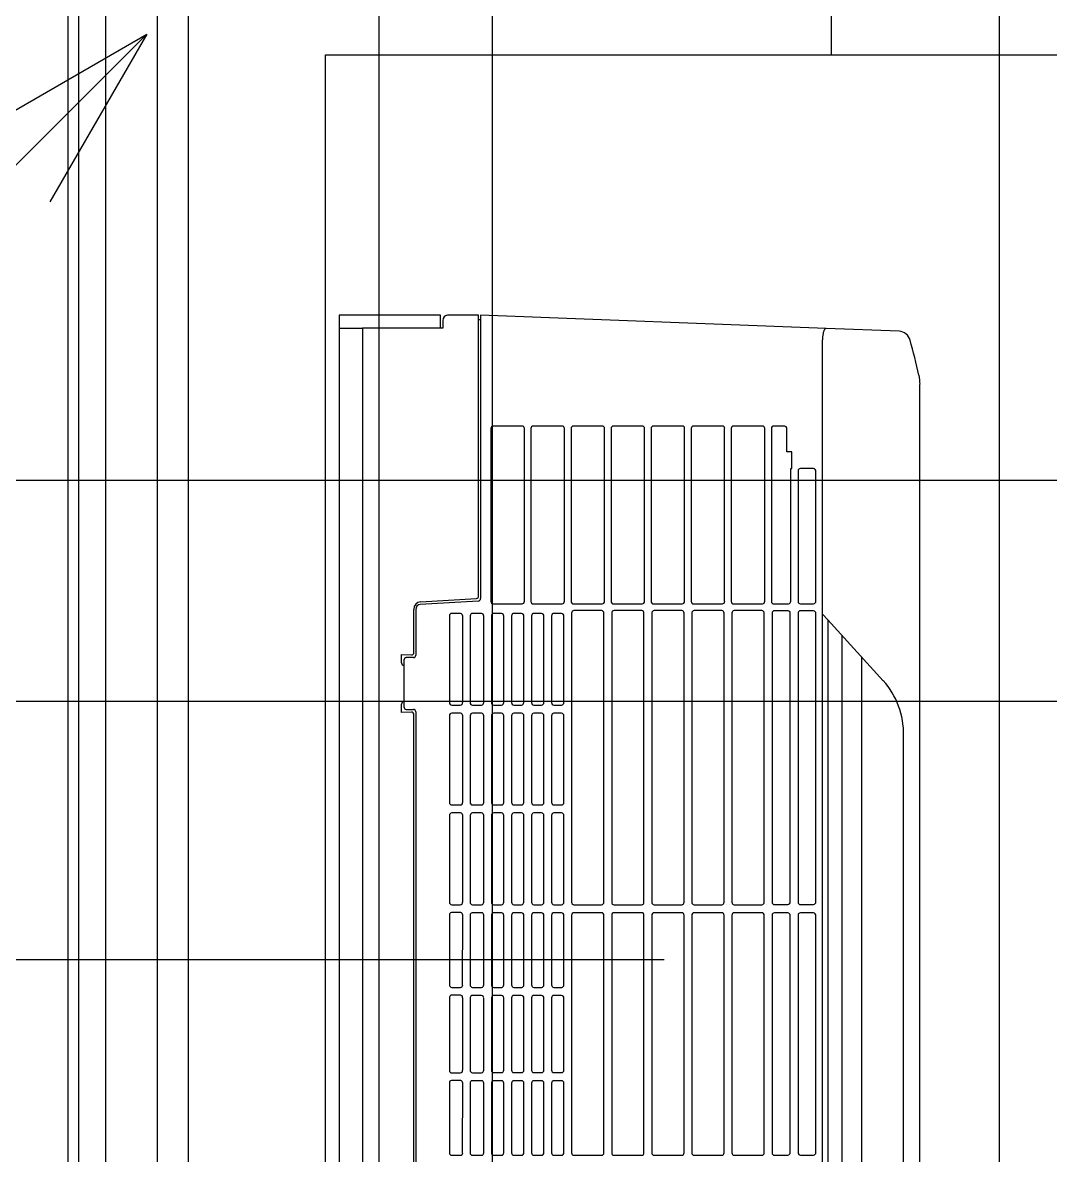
# Model space of a CAD drawing. Header units: metres. Extents: x 10908 to 27249, y 7268 to 22901.
# Drawn here: x 16456.9 to 16854.4, y 15064.4 to 15502.5 of the extents above; entities that cross this region are included whole.
import ezdxf

# ---------------------------------------------------------------- set-up
doc = ezdxf.new("R2010")
doc.units = ezdxf.units.M

msp = doc.modelspace()

# ---------------------------------------------------------------- linework, layer by layer
at = {"layer": '繝上Φ繧ｬ繝ｼ繝代う繝_2F'}
for p, q in [((16489, 16555), (16489, 14840)), ((16521, 16555), (16521, 14840)), ((16705, 15140), (16305, 15140))]:
    msp.add_line(p, q, dxfattribs=at)
at = {"layer": '繝繝ｼ繧ｿ 001_1F'}
for p, q in [((16834.7, 14350), (16834.7, 21840)), ((16509.13, 14350), (16509.13, 15908.11)), ((16834.7, 15474.09), (16834.7, 15724.09)), ((16834.7, 15474.09), (16834.7, 15474.09))]:
    msp.add_line(p, q, dxfattribs=at)
at = {"layer": '繝繝ｼ繧ｿ 001_2F'}
for p, q in [((16505, 15498.11), (16402.27, 15395.39)), ((16440.05, 15460.61), (16505, 15498.11)), ((16505, 15498.11), (16467.5, 15433.16))]:
    msp.add_line(p, q, dxfattribs=at)
at = {"layer": '繧ｫ繧ｿ繝ｭ繧ｰ驛ｨ蜩(髮ｻ蛹冶｣ｽ蜩)_1F'}
for p, q in [((16618.54, 15389.31), (16579.35, 15389.31)), ((16579.35, 15389.31), (16579.35, 14599.73)), ((16618.54, 15384.31), (16618.54, 15389.31)), ((16619.45, 15387.31), (16619.45, 15384.31)), ((16633.31, 15389.31), (16621.27, 15389.31)), ((16633.31, 15280.76), (16633.31, 15389.31)), ((16634.04, 15387.59), (16633.31, 15387.56)), ((16767.75, 15384.18), (16634.04, 15389.31)), ((16634.04, 15389.31), (16634.04, 15279.76)), ((16579.35, 15384.31), (16588.34, 15384.31)), ((16619.45, 15384.31), (16588.34, 15384.31)), ((16588.34, 15384.31), (16588.34, 14599.73)), ((16795.98, 15383.11), (16767.75, 15384.18)), ((16766.25, 14604.78), (16766.25, 15379.78)), ((16804.01, 14621.45), (16804.01, 15362.6)), ((16638.05, 15345.5), (16638.05, 15278.66)), ((16650.13, 15346.48), (16638.96, 15346.48)), ((16651, 15278.67), (16651, 15345.49)), ((16653.55, 15345.5), (16653.55, 15278.66)), ((16665.63, 15346.48), (16654.45, 15346.48)), ((16666.49, 15278.67), (16666.49, 15345.49)), ((16669.04, 15345.5), (16669.04, 15278.66)), ((16681.12, 15346.48), (16669.94, 15346.48)), ((16681.98, 15278.67), (16681.98, 15345.49)), ((16684.53, 15345.5), (16684.53, 15278.66)), ((16696.61, 15346.48), (16685.44, 15346.48)), ((16697.48, 15278.67), (16697.48, 15345.49)), ((16700.03, 15345.5), (16700.03, 15278.66)), ((16712.11, 15346.48), (16700.93, 15346.48)), ((16712.97, 15278.67), (16712.97, 15345.49)), ((16715.52, 15345.5), (16715.52, 15278.66)), ((16727.6, 15346.48), (16716.43, 15346.48)), ((16728.46, 15278.67), (16728.46, 15345.49)), ((16731.03, 15345.5), (16731.03, 15278.66)), ((16743.11, 15346.48), (16731.93, 15346.48)), ((16743.97, 15278.67), (16743.97, 15345.49)), ((16746.54, 15345.61), (16746.54, 15278.64)), ((16751.69, 15346.48), (16747.45, 15346.48)), ((16752.51, 15336.49), (16752.51, 15345.44)), ((16754.41, 15336.49), (16752.51, 15336.49)), ((16754.41, 15330), (16754.41, 15336.49)), ((16754.05, 15278.74), (16754.05, 15330)), ((16754.05, 15330), (16754.41, 15330)), ((16762.83, 15329.99), (16757.75, 15329.99)), ((16756.85, 15329.13), (16756.85, 15278.64)), ((16763.73, 15278.75), (16763.73, 15328.93)), ((16633.17, 15278.76), (16610.7, 15277.47)), ((16610.83, 15278.52), (16632.44, 15279.76)), ((16638.96, 15277.67), (16650.09, 15277.67)), ((16654.45, 15277.67), (16665.58, 15277.67)), ((16669.94, 15277.67), (16681.08, 15277.67)), ((16685.44, 15277.67), (16696.57, 15277.67)), ((16700.93, 15277.67), (16712.06, 15277.67)), ((16716.43, 15277.67), (16727.56, 15277.67)), ((16731.93, 15277.67), (16743.07, 15277.67)), ((16747.45, 15277.69), (16753.14, 15277.69)), ((16757.75, 15277.7), (16762.83, 15277.7)), ((16608.24, 15258.93), (16608.24, 15275.52)), ((16608.97, 15275.47), (16608.97, 15257.88)), ((16622.02, 15273.02), (16622.02, 15239.5)), ((16626.32, 15273.98), (16622.92, 15273.99)), ((16627.13, 15239.51), (16627.13, 15272.99)), ((16630.03, 15273.05), (16630.03, 15239.5)), ((16634.42, 15273.99), (16630.93, 15273.99)), ((16635.28, 15239.49), (16635.28, 15272.99)), ((16638.28, 15273), (16638.28, 15239.5)), ((16642.16, 15273.99), (16639.18, 15273.99)), ((16643.03, 15239.49), (16643.03, 15272.99)), ((16646.03, 15273), (16646.03, 15239.5)), ((16649.91, 15273.99), (16646.93, 15273.99)), ((16650.77, 15239.49), (16650.77, 15272.99)), ((16653.78, 15273), (16653.78, 15239.5)), ((16657.66, 15273.99), (16654.68, 15273.99)), ((16658.52, 15239.49), (16658.52, 15272.99)), ((16661.52, 15273), (16661.52, 15239.5)), ((16665.4, 15273.99), (16662.42, 15273.99)), ((16666.27, 15239.49), (16666.27, 15272.99)), ((16669.27, 15274.08), (16669.27, 15162.32)), ((16680.9, 15275.06), (16670.17, 15275.06)), ((16681.76, 15162.33), (16681.76, 15274.06)), ((16684.76, 15274.08), (16684.76, 15162.32)), ((16696.39, 15275.06), (16685.66, 15275.06)), ((16697.25, 15162.33), (16697.25, 15274.06)), ((16700.25, 15274.08), (16700.25, 15162.32)), ((16711.88, 15275.06), (16701.16, 15275.06)), ((16712.75, 15162.33), (16712.75, 15274.06)), ((16715.75, 15274.08), (16715.75, 15162.32)), ((16727.38, 15275.06), (16716.65, 15275.06)), ((16728.24, 15162.33), (16728.24, 15274.06)), ((16731.26, 15274.08), (16731.26, 15162.32)), ((16742.89, 15275.06), (16732.17, 15275.06)), ((16743.76, 15162.33), (16743.76, 15274.06)), ((16746.79, 15274.16), (16746.79, 15162.32)), ((16752.99, 15275.03), (16747.7, 15275.03)), ((16753.82, 15162.43), (16753.82, 15273.99)), ((16756.85, 15274.16), (16756.85, 15162.33)), ((16762.83, 15275.02), (16757.75, 15275.02)), ((16763.73, 15162.46), (16763.73, 15273.96)), ((16768.34, 15271.52), (16766.3, 15273.76)), ((16789.8, 15247.98), (16768.34, 15271.52)), ((16768.34, 15271.52), (16768.34, 14647.05)), ((16773.84, 15265.49), (16773.84, 14651.11)), ((16603.5, 15254.83), (16603.5, 15258.15)), ((16603.5, 15258.15), (16607.28, 15257.93)), ((16604.42, 15255.88), (16604.42, 15237.89)), ((16608.06, 15256.88), (16605.33, 15256.88)), ((16781.53, 14958.39), (16781.53, 15257.06)), ((16603.5, 15235.62), (16603.5, 15238.94)), ((16622.92, 15238.52), (16626.22, 15238.52)), ((16630.93, 15238.52), (16634.42, 15238.52)), ((16639.18, 15238.52), (16642.16, 15238.52)), ((16646.93, 15238.52), (16649.91, 15238.52)), ((16654.68, 15238.52), (16657.66, 15238.52)), ((16662.42, 15238.52), (16665.4, 15238.52)), ((16607.28, 15235.84), (16603.5, 15235.62)), ((16605.33, 15236.89), (16608.06, 15236.89)), ((16608.24, 14990.42), (16608.24, 15234.84)), ((16608.97, 15235.89), (16608.97, 14989.37)), ((16622.02, 15234.41), (16622.02, 15200.9)), ((16626.32, 15235.38), (16622.92, 15235.39)), ((16627.13, 15200.91), (16627.13, 15234.39)), ((16630.03, 15234.44), (16630.03, 15200.9)), ((16634.42, 15235.38), (16630.93, 15235.39)), ((16635.28, 15200.89), (16635.28, 15234.39)), ((16638.28, 15234.4), (16638.28, 15200.9)), ((16642.16, 15235.38), (16639.18, 15235.38)), ((16643.03, 15200.89), (16643.03, 15234.39)), ((16646.03, 15234.4), (16646.03, 15200.9)), ((16649.91, 15235.38), (16646.93, 15235.38)), ((16650.77, 15200.89), (16650.77, 15234.39)), ((16653.78, 15234.4), (16653.78, 15200.9)), ((16657.66, 15235.38), (16654.68, 15235.38)), ((16658.52, 15200.89), (16658.52, 15234.39)), ((16661.52, 15234.4), (16661.52, 15200.9)), ((16665.4, 15235.38), (16662.42, 15235.38)), ((16666.27, 15200.89), (16666.27, 15234.39)), ((16797.72, 14689.74), (16797.65, 15226.86)), ((16622.92, 15199.91), (16626.22, 15199.91)), ((16630.93, 15199.91), (16634.42, 15199.91)), ((16639.18, 15199.91), (16642.16, 15199.91)), ((16646.93, 15199.91), (16649.91, 15199.91)), ((16654.68, 15199.91), (16657.66, 15199.91)), ((16662.42, 15199.91), (16665.4, 15199.91)), ((16622.02, 15195.83), (16622.02, 15162.32)), ((16626.32, 15196.8), (16622.92, 15196.81)), ((16627.13, 15162.33), (16627.13, 15195.81)), ((16630.03, 15195.86), (16630.03, 15162.32)), ((16634.42, 15196.81), (16630.93, 15196.81)), ((16635.28, 15162.31), (16635.28, 15195.81)), ((16638.28, 15195.82), (16638.28, 15162.32)), ((16642.16, 15196.81), (16639.18, 15196.81)), ((16643.03, 15162.31), (16643.03, 15195.81)), ((16646.03, 15195.82), (16646.03, 15162.32)), ((16649.91, 15196.81), (16646.93, 15196.81)), ((16650.77, 15162.31), (16650.77, 15195.81)), ((16653.78, 15195.82), (16653.78, 15162.32)), ((16657.66, 15196.81), (16654.68, 15196.81)), ((16658.52, 15162.31), (16658.52, 15195.81)), ((16661.52, 15195.82), (16661.52, 15162.32)), ((16665.4, 15196.81), (16662.42, 15196.81)), ((16666.27, 15162.31), (16666.27, 15195.81)), ((16622.92, 15161.33), (16626.22, 15161.33)), ((16630.93, 15161.33), (16634.42, 15161.33)), ((16639.18, 15161.33), (16642.16, 15161.33)), ((16646.93, 15161.33), (16649.91, 15161.33)), ((16654.68, 15161.33), (16657.66, 15161.33)), ((16662.42, 15161.33), (16665.4, 15161.33)), ((16670.17, 15161.33), (16680.86, 15161.33)), ((16685.66, 15161.33), (16696.35, 15161.33)), ((16701.16, 15161.33), (16711.84, 15161.33)), ((16716.65, 15161.33), (16727.34, 15161.33)), ((16732.17, 15161.33), (16742.85, 15161.33)), ((16747.7, 15161.37), (16752.91, 15161.37)), ((16757.75, 15161.39), (16762.83, 15161.39)), ((16622.02, 15157.38), (16622.02, 15130.33)), ((16626.41, 15158.3), (16622.74, 15158.33)), ((16627.12, 15130.29), (16627.13, 15157.32)), ((16630.03, 15157.28), (16630.03, 15130.34)), ((16634.38, 15158.22), (16630.78, 15158.22)), ((16635.28, 15130.29), (16635.28, 15157.25)), ((16638.28, 15157.24), (16638.28, 15130.34)), ((16642.16, 15158.23), (16639.18, 15158.23)), ((16643.03, 15130.35), (16643.03, 15157.23)), ((16646.03, 15157.24), (16646.03, 15130.34)), ((16649.91, 15158.23), (16646.93, 15158.23)), ((16650.77, 15130.35), (16650.77, 15157.23)), ((16653.77, 15157.24), (16653.77, 15130.34)), ((16657.66, 15158.23), (16654.68, 15158.23)), ((16658.52, 15130.35), (16658.52, 15157.23)), ((16661.52, 15157.24), (16661.52, 15130.34)), ((16665.4, 15158.23), (16662.42, 15158.23)), ((16666.27, 15130.35), (16666.27, 15157.23)), ((16669.27, 15157.24), (16669.27, 15065.37)), ((16680.9, 15158.23), (16670.17, 15158.23)), ((16681.76, 15065.38), (16681.76, 15157.23)), ((16684.76, 15157.24), (16684.76, 15065.37)), ((16696.39, 15158.23), (16685.66, 15158.23)), ((16697.25, 15065.38), (16697.25, 15157.23)), ((16700.25, 15157.24), (16700.25, 15065.37)), ((16711.88, 15158.23), (16701.16, 15158.23)), ((16712.75, 15065.38), (16712.75, 15157.23)), ((16715.75, 15157.24), (16715.75, 15065.37)), ((16727.38, 15158.23), (16716.65, 15158.23)), ((16728.24, 15065.38), (16728.24, 15157.23)), ((16731.26, 15157.24), (16731.26, 15065.37)), ((16742.89, 15158.23), (16732.17, 15158.23)), ((16743.76, 15065.38), (16743.76, 15157.23)), ((16746.79, 15157.29), (16746.79, 15065.37)), ((16752.91, 15158.17), (16747.7, 15158.17)), ((16753.82, 15065.48), (16753.82, 15157.13)), ((16756.85, 15157.29), (16756.85, 15065.39)), ((16762.83, 15158.15), (16757.75, 15158.15)), ((16763.73, 15065.53), (16763.73, 15157.09)), ((16622.92, 15129.35), (16626.26, 15129.35)), ((16630.93, 15129.35), (16634.42, 15129.35)), ((16639.18, 15129.35), (16642.22, 15129.35)), ((16646.93, 15129.35), (16649.97, 15129.35)), ((16654.68, 15129.35), (16657.71, 15129.35)), ((16662.42, 15129.35), (16665.46, 15129.35)), ((16622.02, 15125.5), (16622.02, 15097.22)), ((16626.23, 15126.34), (16622.93, 15126.34)), ((16627.13, 15097.27), (16627.13, 15125.34)), ((16630.03, 15125.4), (16630.03, 15097.32)), ((16634.42, 15126.24), (16630.94, 15126.24)), ((16635.28, 15097.37), (16635.28, 15125.24)), ((16638.28, 15125.3), (16638.28, 15097.35)), ((16642.16, 15126.24), (16639.18, 15126.24)), ((16643.03, 15097.36), (16643.03, 15125.25)), ((16646.03, 15125.3), (16646.03, 15097.35)), ((16649.91, 15126.24), (16646.93, 15126.24)), ((16650.77, 15097.36), (16650.77, 15125.25)), ((16653.77, 15125.3), (16653.77, 15097.35)), ((16657.66, 15126.24), (16654.68, 15126.24)), ((16658.52, 15097.36), (16658.52, 15125.25)), ((16661.52, 15125.3), (16661.52, 15097.35)), ((16665.4, 15126.24), (16662.42, 15126.24)), ((16666.27, 15097.36), (16666.27, 15125.25)), ((16626.41, 15093.33), (16622.74, 15093.36)), ((16622.93, 15096.24), (16626.27, 15096.24)), ((16634.38, 15093.26), (16630.78, 15093.26)), ((16630.94, 15096.33), (16634.38, 15096.33)), ((16639.18, 15096.37), (16642.16, 15096.37)), ((16642.16, 15093.26), (16639.18, 15093.26)), ((16646.93, 15096.37), (16649.91, 15096.37)), ((16649.91, 15093.26), (16646.93, 15093.26)), ((16654.68, 15096.37), (16657.66, 15096.37)), ((16657.66, 15093.26), (16654.68, 15093.26)), ((16662.42, 15096.37), (16665.4, 15096.37)), ((16665.4, 15093.26), (16662.42, 15093.26)), ((16622.02, 15092.41), (16622.02, 15065.37)), ((16627.12, 15065.33), (16627.13, 15092.36)), ((16630.03, 15092.31), (16630.03, 15065.37)), ((16635.28, 15065.33), (16635.28, 15092.28)), ((16638.28, 15092.28), (16638.28, 15065.37)), ((16643.03, 15065.38), (16643.03, 15092.26)), ((16646.03, 15092.28), (16646.03, 15065.37)), ((16650.77, 15065.38), (16650.77, 15092.26)), ((16653.77, 15092.28), (16653.77, 15065.37)), ((16658.52, 15065.38), (16658.52, 15092.26)), ((16661.52, 15092.28), (16661.52, 15065.37)), ((16666.27, 15065.38), (16666.27, 15092.26)), ((16622.92, 15064.39), (16626.26, 15064.39)), ((16630.93, 15064.39), (16634.42, 15064.39)), ((16639.18, 15064.39), (16642.22, 15064.39)), ((16646.93, 15064.39), (16649.97, 15064.39)), ((16654.68, 15064.39), (16657.71, 15064.39)), ((16662.42, 15064.39), (16665.46, 15064.39)), ((16670.17, 15064.39), (16680.86, 15064.39)), ((16685.66, 15064.39), (16696.35, 15064.39)), ((16701.16, 15064.39), (16711.84, 15064.39)), ((16716.65, 15064.39), (16727.34, 15064.39)), ((16732.17, 15064.39), (16742.85, 15064.39)), ((16747.7, 15064.43), (16752.91, 15064.43)), ((16757.75, 15064.45), (16762.83, 15064.45))]:
    msp.add_line(p, q, dxfattribs=at)
for centre, radius, start, end in [((16621.37, 15387.39), 1.92, 93.0658, -177.5008), ((16772.23, 15381.23), 5.82, 156.7994, 169.5418), ((16767.76, 15383.28), 0.905, 90.8594, 164.0805), ((16795.67, 15378.49), 4.64, 14.3819, 86.1543), ((16781.23, 15379.47), 14.98, 169.1579, 178.8375), ((16565.65, 15312.23), 244, 12.7694, 16.0366), ((16787.64, 15362.6), 16.38, 0.0257, 12.5738), ((16639, 15345.54), 0.945, 92.3873, -177.512), ((16650.03, 15345.53), 0.962, -2.2339, 84.2012), ((16654.49, 15345.54), 0.945, 92.3873, -177.512), ((16665.53, 15345.53), 0.962, -2.2339, 84.2012), ((16669.98, 15345.54), 0.945, 92.3873, -177.512), ((16681.02, 15345.53), 0.962, -2.2339, 84.2012), ((16685.48, 15345.54), 0.945, 92.3873, -177.512), ((16696.52, 15345.53), 0.962, -2.2339, 84.2012), ((16700.97, 15345.54), 0.945, 92.3873, -177.512), ((16712.01, 15345.53), 0.962, -2.2339, 84.2012), ((16716.47, 15345.54), 0.945, 92.3873, -177.512), ((16727.5, 15345.53), 0.962, -2.2339, 84.2012), ((16731.97, 15345.54), 0.945, 92.3873, -177.512), ((16743.01, 15345.53), 0.962, -2.2339, 84.2012), ((16747.42, 15345.61), 0.877, 88.2931, 179.73), ((16751.51, 15345.5), 1, -2.9657, 80.0061), ((16757.72, 15329.12), 0.873, 87.9806, 179.0505), ((16762.73, 15328.99), 1, -3.4727, 84.2576), ((16611.13, 15275.64), 2.89, 95.9404, -177.6792), ((16610.9, 15275.55), 1.93, 95.9787, -177.6887), ((16632.34, 15280.72), 0.963, -84.1364, 2.3398), ((16633.07, 15279.72), 0.963, -84.1364, 2.3398), ((16639, 15278.62), 0.945, 177.512, -92.3873), ((16650.04, 15278.63), 0.955, -87.0447, 2.6674), ((16654.49, 15278.62), 0.945, 177.512, -92.3873), ((16665.54, 15278.63), 0.955, -87.0447, 2.6674), ((16669.98, 15278.62), 0.945, 177.512, -92.3873), ((16681.03, 15278.63), 0.955, -87.0447, 2.6674), ((16685.48, 15278.62), 0.945, 177.512, -92.3873), ((16696.52, 15278.63), 0.955, -87.0447, 2.6674), ((16700.97, 15278.62), 0.945, 177.512, -92.3873), ((16712.02, 15278.63), 0.955, -87.0447, 2.6674), ((16716.47, 15278.62), 0.945, 177.512, -92.3873), ((16727.51, 15278.63), 0.955, -87.0447, 2.6674), ((16731.97, 15278.62), 0.945, 177.512, -92.3873), ((16743.02, 15278.63), 0.955, -87.0447, 2.6674), ((16747.46, 15278.61), 0.922, 178.2387, -90.9905), ((16753.05, 15278.68), 0.993, -84.8344, 3.1348), ((16757.76, 15278.61), 0.911, 178.3621, -90.3802), ((16762.7, 15278.72), 1.03, -82.8859, 1.7836), ((16622.96, 15273.05), 0.941, 92.0315, -178.088), ((16626.16, 15273.03), 0.966, -2.3741, 80.5746), ((16630.97, 15273.05), 0.938, 92.0561, -179.7334), ((16634.32, 15273.03), 0.957, -2.6672, 84.404), ((16639.22, 15273.05), 0.941, 92.2109, -177.3359), ((16642.07, 15273.03), 0.957, -2.6672, 84.404), ((16646.97, 15273.05), 0.941, 92.2109, -177.3359), ((16649.82, 15273.03), 0.957, -2.6672, 84.404), ((16654.72, 15273.05), 0.941, 92.2109, -177.3359), ((16657.57, 15273.03), 0.957, -2.6672, 84.404), ((16662.46, 15273.05), 0.941, 92.2109, -177.3359), ((16665.31, 15273.03), 0.957, -2.6672, 84.404), ((16670.21, 15274.12), 0.941, 92.2109, -177.3359), ((16680.8, 15274.11), 0.959, -2.5571, 84.2939), ((16685.7, 15274.12), 0.941, 92.2109, -177.3359), ((16696.29, 15274.11), 0.959, -2.5571, 84.2939), ((16701.19, 15274.12), 0.941, 92.2109, -177.3359), ((16711.79, 15274.11), 0.959, -2.5571, 84.2939), ((16716.69, 15274.12), 0.941, 92.2109, -177.3359), ((16727.28, 15274.11), 0.959, -2.5571, 84.2939), ((16732.2, 15274.12), 0.941, 92.2109, -177.3359), ((16742.8, 15274.11), 0.959, -2.5571, 84.2939), ((16747.67, 15274.16), 0.876, 88.2299, 179.7932), ((16752.82, 15274.05), 1, -2.9657, 80.0061), ((16757.72, 15274.14), 0.873, 87.9806, 179.0505), ((16762.73, 15274.02), 1, -3.4727, 84.2576), ((16605.37, 15255.92), 0.958, 92.7613, -177.4822), ((16607.29, 15258.89), 0.953, -90.415, 2.7391), ((16608.01, 15257.84), 0.958, -87.2387, 2.5178), ((16604.46, 15254.79), 0.96, 177.486, -92.8222), ((16766.81, 15227.42), 30.85, -1.0401, 41.8037), ((16604.46, 15238.98), 0.959, 92.8185, -177.5394), ((16605.37, 15237.85), 0.958, 177.4822, -92.7613), ((16622.96, 15239.46), 0.944, 177.6617, -92.1901), ((16626.17, 15239.47), 0.953, -87.0988, 2.779), ((16630.97, 15239.46), 0.944, 177.3993, -92.3325), ((16634.32, 15239.47), 0.957, -84.3842, 1.3233), ((16639.22, 15239.46), 0.945, 177.4036, -92.3943), ((16642.07, 15239.47), 0.959, -84.277, 1.2161), ((16646.97, 15239.46), 0.945, 177.4036, -92.3943), ((16649.81, 15239.47), 0.959, -84.277, 1.2161), ((16654.72, 15239.46), 0.945, 177.4036, -92.3943), ((16657.56, 15239.47), 0.959, -84.277, 1.2161), ((16662.46, 15239.46), 0.945, 177.4036, -92.3943), ((16665.31, 15239.47), 0.959, -84.277, 1.2161), ((16607.29, 15234.88), 0.953, -2.7391, 90.415), ((16608.01, 15235.93), 0.958, -2.5178, 87.2387), ((16622.96, 15234.45), 0.941, 92.0315, -178.088), ((16626.16, 15234.43), 0.966, -2.3741, 80.5746), ((16630.97, 15234.45), 0.938, 92.0561, -179.7334), ((16634.32, 15234.43), 0.957, -2.6672, 84.404), ((16639.22, 15234.44), 0.941, 92.2109, -177.3359), ((16642.07, 15234.43), 0.957, -2.6672, 84.404), ((16646.97, 15234.44), 0.941, 92.2109, -177.3359), ((16649.82, 15234.43), 0.957, -2.6672, 84.404), ((16654.72, 15234.44), 0.941, 92.2109, -177.3359), ((16657.57, 15234.43), 0.957, -2.6672, 84.404), ((16662.46, 15234.44), 0.941, 92.2109, -177.3359), ((16665.31, 15234.43), 0.957, -2.6672, 84.404), ((16622.96, 15200.86), 0.944, 177.6617, -92.1901), ((16626.17, 15200.87), 0.953, -87.0988, 2.779), ((16630.97, 15200.86), 0.944, 177.3993, -92.3325), ((16634.32, 15200.87), 0.957, -84.3842, 1.3233), ((16639.22, 15200.86), 0.945, 177.4036, -92.3943), ((16642.07, 15200.87), 0.959, -84.277, 1.2161), ((16646.97, 15200.86), 0.945, 177.4036, -92.3943), ((16649.81, 15200.87), 0.959, -84.277, 1.2161), ((16654.72, 15200.86), 0.945, 177.4036, -92.3943), ((16657.56, 15200.87), 0.959, -84.277, 1.2161), ((16662.46, 15200.86), 0.945, 177.4036, -92.3943), ((16665.31, 15200.87), 0.959, -84.277, 1.2161), ((16622.96, 15195.87), 0.941, 92.0315, -178.088), ((16626.16, 15195.85), 0.966, -2.3741, 80.5746), ((16630.97, 15195.87), 0.938, 92.0561, -179.7334), ((16634.32, 15195.85), 0.957, -2.6672, 84.404), ((16639.22, 15195.86), 0.941, 92.2109, -177.3359), ((16642.07, 15195.85), 0.957, -2.6672, 84.404), ((16646.97, 15195.86), 0.941, 92.2109, -177.3359), ((16649.82, 15195.85), 0.957, -2.6672, 84.404), ((16654.72, 15195.86), 0.941, 92.2109, -177.3359), ((16657.57, 15195.85), 0.957, -2.6672, 84.404), ((16662.46, 15195.86), 0.941, 92.2109, -177.3359), ((16665.31, 15195.85), 0.957, -2.6672, 84.404), ((16622.96, 15162.28), 0.944, 177.6617, -92.1901), ((16626.17, 15162.29), 0.953, -87.0988, 2.779), ((16630.97, 15162.28), 0.944, 177.3993, -92.3325), ((16634.32, 15162.29), 0.957, -84.3842, 1.3233), ((16639.22, 15162.28), 0.945, 177.4036, -92.3943), ((16642.07, 15162.29), 0.959, -84.277, 1.2161), ((16646.97, 15162.28), 0.945, 177.4036, -92.3943), ((16649.81, 15162.29), 0.959, -84.277, 1.2161), ((16654.72, 15162.28), 0.945, 177.4036, -92.3943), ((16657.56, 15162.29), 0.959, -84.277, 1.2161), ((16662.46, 15162.28), 0.945, 177.4036, -92.3943), ((16665.31, 15162.29), 0.959, -84.277, 1.2161), ((16670.21, 15162.28), 0.945, 177.4036, -92.3943), ((16680.81, 15162.29), 0.953, -87.0988, 2.779), ((16685.7, 15162.28), 0.945, 177.4036, -92.3943), ((16696.3, 15162.29), 0.953, -87.0988, 2.779), ((16701.2, 15162.28), 0.945, 177.4036, -92.3943), ((16711.79, 15162.29), 0.953, -87.0988, 2.779), ((16716.69, 15162.28), 0.945, 177.4036, -92.3943), ((16727.29, 15162.29), 0.953, -87.0988, 2.779), ((16732.21, 15162.28), 0.945, 177.4036, -92.3943), ((16742.8, 15162.29), 0.953, -87.0988, 2.779), ((16747.71, 15162.29), 0.917, 178.0469, -90.6782), ((16752.8, 15162.38), 1.02, -83.7424, 2.7936), ((16757.76, 15162.3), 0.911, 178.3621, -90.3802), ((16762.7, 15162.41), 1.03, -82.8258, 2.7334), ((16622.96, 15157.41), 0.942, 103.3594, -177.7512), ((16626.15, 15157.35), 0.98, -1.9054, 74.6542), ((16630.93, 15157.33), 0.903, 99.2277, -176.5505), ((16634.33, 15157.27), 0.951, -1.6174, 86.6296), ((16639.22, 15157.28), 0.941, 92.2109, -177.3359), ((16642.07, 15157.27), 0.957, -2.6672, 84.404), ((16646.97, 15157.28), 0.941, 92.2109, -177.3359), ((16649.82, 15157.27), 0.957, -2.6672, 84.404), ((16654.71, 15157.28), 0.941, 92.2109, -177.3359), ((16657.56, 15157.27), 0.957, -2.6672, 84.404), ((16662.46, 15157.28), 0.941, 92.2109, -177.3359), ((16665.31, 15157.27), 0.957, -2.6672, 84.404), ((16670.21, 15157.28), 0.941, 92.2109, -177.3359), ((16680.8, 15157.27), 0.959, -2.5571, 84.2939), ((16685.7, 15157.28), 0.941, 92.2109, -177.3359), ((16696.29, 15157.27), 0.959, -2.5571, 84.2939), ((16701.19, 15157.28), 0.941, 92.2109, -177.3359), ((16711.79, 15157.27), 0.959, -2.5571, 84.2939), ((16716.69, 15157.28), 0.941, 92.2109, -177.3359), ((16727.28, 15157.27), 0.959, -2.5571, 84.2939), ((16732.2, 15157.28), 0.941, 92.2109, -177.3359), ((16742.8, 15157.27), 0.959, -2.5571, 84.2939), ((16747.68, 15157.29), 0.888, 89.0318, 179.4487), ((16752.83, 15157.19), 0.992, -3.2944, 84.9427), ((16757.72, 15157.27), 0.873, 87.9806, 179.0505), ((16762.73, 15157.15), 1, -3.4727, 84.2576), ((16622.96, 15130.29), 0.944, 177.6617, -92.1901), ((16626.17, 15130.3), 0.955, -84.4119, -0.6114), ((16630.97, 15130.29), 0.944, 177.3993, -92.3325), ((16634.32, 15130.3), 0.958, -84.2573, -0.766), ((16639.22, 15130.29), 0.945, 177.4036, -92.3943), ((16642.05, 15130.31), 0.978, -79.9472, 2.0843), ((16646.97, 15130.29), 0.945, 177.4036, -92.3943), ((16649.8, 15130.31), 0.978, -79.9472, 2.0843), ((16654.71, 15130.29), 0.945, 177.4036, -92.3943), ((16657.54, 15130.31), 0.978, -79.9472, 2.0843), ((16662.46, 15130.29), 0.945, 177.4036, -92.3943), ((16665.29, 15130.31), 0.978, -79.9472, 2.0843), ((16622.89, 15125.46), 0.874, 87.1321, 177.4196), ((16626.17, 15125.39), 0.952, -2.8624, 86.6619), ((16630.9, 15125.37), 0.871, 87.0933, 177.6971), ((16634.32, 15125.29), 0.958, -2.6048, 83.9176), ((16639.22, 15125.31), 0.936, 92.0049, -179.6244), ((16642.07, 15125.29), 0.957, -2.6672, 84.404), ((16646.96, 15125.31), 0.936, 92.0049, -179.6244), ((16649.82, 15125.29), 0.957, -2.6672, 84.404), ((16654.71, 15125.31), 0.936, 92.0049, -179.6244), ((16657.56, 15125.29), 0.957, -2.7225, 84.4593), ((16662.45, 15125.31), 0.936, 92.0049, -179.6244), ((16665.31, 15125.29), 0.957, -2.7225, 84.4593), ((16622.96, 15097.18), 0.943, 177.6098, -91.5099), ((16622.96, 15092.45), 0.942, 103.3594, -177.7512), ((16626.09, 15097.26), 1.03, -80.0439, 1.006), ((16626.15, 15092.39), 0.98, -1.9054, 74.6542), ((16630.97, 15097.27), 0.94, 177.2292, -91.5323), ((16630.93, 15092.37), 0.903, 99.2277, -176.5505), ((16634.26, 15097.34), 1.02, -83.1365, 1.6247), ((16634.33, 15092.31), 0.951, -1.6174, 86.6296), ((16639.22, 15097.31), 0.942, 177.3404, -92.2733), ((16639.22, 15092.32), 0.941, 92.2109, -177.3359), ((16642.07, 15097.32), 0.957, -84.4071, 2.6135), ((16642.07, 15092.31), 0.957, -2.6672, 84.404), ((16646.97, 15097.31), 0.942, 177.3404, -92.2733), ((16646.97, 15092.32), 0.941, 92.2109, -177.3359), ((16649.82, 15097.32), 0.957, -84.4071, 2.6135), ((16649.82, 15092.31), 0.957, -2.6672, 84.404), ((16654.71, 15097.31), 0.942, 177.3404, -92.2733), ((16654.71, 15092.32), 0.941, 92.2109, -177.3359), ((16657.56, 15097.32), 0.957, -84.4071, 2.6135), ((16657.56, 15092.31), 0.957, -2.6672, 84.404), ((16662.46, 15097.31), 0.942, 177.3404, -92.2733), ((16662.46, 15092.32), 0.941, 92.2109, -177.3359), ((16665.31, 15097.32), 0.957, -84.4071, 2.6135), ((16665.31, 15092.31), 0.957, -2.6672, 84.404), ((16622.96, 15065.33), 0.944, 177.6617, -92.1901), ((16626.17, 15065.34), 0.955, -84.4119, -0.6114), ((16630.97, 15065.33), 0.944, 177.3993, -92.3325), ((16634.32, 15065.34), 0.958, -84.2573, -0.766), ((16639.22, 15065.33), 0.945, 177.4036, -92.3943), ((16642.05, 15065.35), 0.978, -79.9472, 2.0843), ((16646.97, 15065.33), 0.945, 177.4036, -92.3943), ((16649.8, 15065.35), 0.978, -79.9472, 2.0843), ((16654.71, 15065.33), 0.945, 177.4036, -92.3943), ((16657.54, 15065.35), 0.978, -79.9472, 2.0843), ((16662.46, 15065.33), 0.945, 177.4036, -92.3943), ((16665.29, 15065.35), 0.978, -79.9472, 2.0843), ((16670.21, 15065.33), 0.945, 177.4036, -92.3943), ((16680.81, 15065.34), 0.952, -87.2147, 2.8949), ((16685.7, 15065.33), 0.945, 177.4036, -92.3943), ((16696.3, 15065.34), 0.952, -87.2147, 2.8949), ((16701.2, 15065.33), 0.945, 177.4036, -92.3943), ((16711.8, 15065.34), 0.952, -87.2147, 2.8949), ((16716.69, 15065.33), 0.945, 177.4036, -92.3943), ((16727.29, 15065.34), 0.952, -87.2147, 2.8949), ((16732.21, 15065.33), 0.945, 177.4036, -92.3943), ((16742.81, 15065.34), 0.952, -87.2147, 2.8949), ((16747.71, 15065.34), 0.917, 178.0469, -90.6782), ((16752.8, 15065.44), 1.02, -83.7424, 2.7936), ((16757.75, 15065.36), 0.904, 178.0339, -89.8754), ((16762.7, 15065.48), 1.04, -82.5726, 2.6332)]:
    msp.add_arc(centre, radius, start, end, dxfattribs=at)
at = {"layer": '蜀螢∽ｻ穂ｸ_1F'}
for p, q in [((16769.7, 15555), (16769.7, 15490)), ((16769.7, 15490), (16899.7, 15490))]:
    msp.add_line(p, q, dxfattribs=at)
at = {"layer": '螢_1F'}
for p, q in [((16574.13, 15490), (16769.7, 15490)), ((16574.13, 14380.71), (16574.13, 15490))]:
    msp.add_line(p, q, dxfattribs=at)
at = {"layer": '蟒ｺ蜈ｷ(驥大ｱ樒ｪ)_2F'}
msp.add_line((16594.7, 16560.82), (16594.7, 14920.82), dxfattribs=at)
at = {"layer": '騾壹ｊ闃ｯ_1F'}
for p, q in [((16474.58, 10010), (16474.58, 22205.01)), ((16478.67, 9325.01), (16478.67, 22205.01)), ((16638.62, 10010), (16638.62, 22205.01)), ((16834.73, 9325.01), (16834.73, 22205.01)), ((13953.36, 15325.54), (24358.08, 15325.54)), ((13801.7, 15240.08), (24358.08, 15240.08))]:
    msp.add_line(p, q, dxfattribs=at)
at = {"layer": '騾壹ｊ闃ｯ_2F'}
for p, q in [((16474.58, 10010), (16474.58, 22205.01)), ((16478.67, 9325.01), (16478.67, 22205.01)), ((16638.62, 10010), (16638.62, 22205.01)), ((16834.73, 9325.01), (16834.73, 22205.01)), ((13953.36, 15325.54), (24358.08, 15325.54)), ((13801.7, 15240.08), (24358.08, 15240.08))]:
    msp.add_line(p, q, dxfattribs=at)
at = {"layer": '騾壹ｊ闃ｯ_R'}
for p, q in [((16474.58, 10010), (16474.58, 22205.01)), ((16478.67, 9325.01), (16478.67, 22205.01)), ((16638.62, 10010), (16638.62, 22205.01)), ((16834.73, 9325.01), (16834.73, 22205.01)), ((13953.36, 15325.54), (24358.08, 15325.54)), ((13801.7, 15240.08), (24358.08, 15240.08))]:
    msp.add_line(p, q, dxfattribs=at)

doc.saveas('drawing.dxf')
